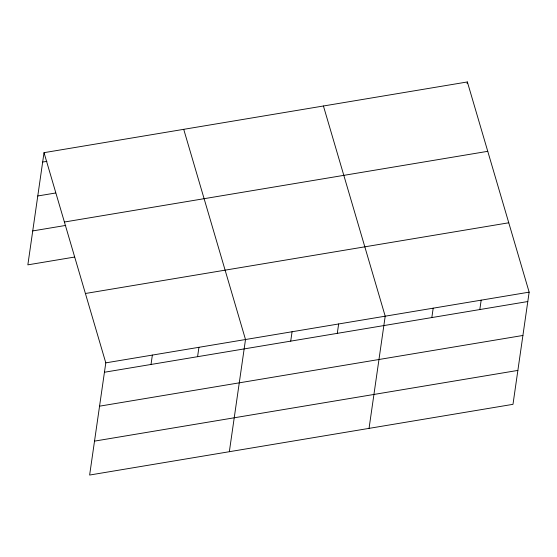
<?xml version="1.0" encoding="UTF-8"?>
<svg xmlns="http://www.w3.org/2000/svg" width="557" height="557" viewBox="0 0 557 557"><rect width="100%" height="100%" fill="white"/><g stroke="black" fill="none" stroke-linecap="round" stroke-linejoin="round"><path stroke-width="0.84" d="M44.017 152.667L105.795 362.858L89.635 475.044L512.983 404.333L529.15 292.147L467.365 81.956L44.017 152.667L27.85 264.853L74.422 257.076M151.017 364.466L152.367 355.081M197.582 356.689L198.933 347.303M229.338 451.713L245.505 339.526L183.719 129.328M290.719 341.135L292.07 331.749M337.291 333.358L338.642 323.965M369.047 428.375L385.207 316.188L323.429 105.997M431.835 317.567L433.193 308.174M467.121 83.661L467.365 81.956M479.821 309.553L481.171 300.16M42.666 162.052L46.899 161.349M37.772 195.973L55.554 193.007M64.403 222.027L487.758 151.316M32.738 230.925L65.761 225.411M85.409 293.497L508.764 222.786M105.795 362.858L529.15 292.147M104.444 372.243L527.799 301.539M99.557 406.171L522.912 335.46M94.523 441.123L517.871 370.412"/></g></svg>
